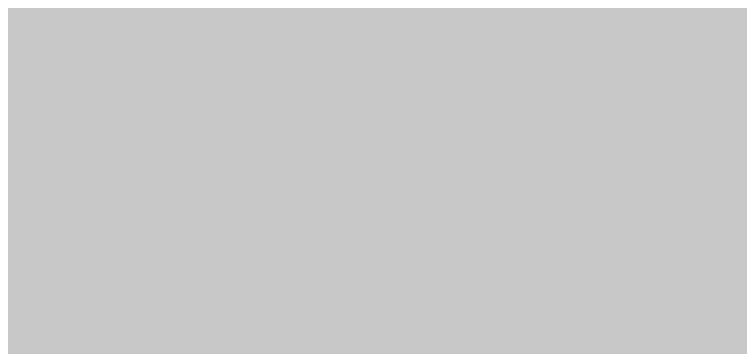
# Paper-space layout '03 3D Building and Roof' of a CAD drawing. Header units: millimetres. Extents: x 5 to 415, y 5 to 292.
# Drawn here: x 202.66 to 211.64, y 240.92 to 245.03 of the extents above; entities that cross this region are included whole.
import ezdxf

# ---------------------------------------------------------------- set-up
doc = ezdxf.new("R2010")
doc.units = ezdxf.units.MM
doc.layers.add('IMAGES', color=7, linetype='Continuous')

# ---------------------------------------------------------------- blocks, each defined once
blk = doc.blocks.new('SHEET_03')
at = {"layer": 'IMAGES', "color": 7}
for points in [[(161.1693, 245), (220.1583, 245), (161.1693, 245.1667), (220.1583, 245.1667)], [(161.5026, 244.8333), (219.9917, 244.8333), (161.5026, 245), (219.9917, 245)], [(161.8359, 244.6667), (219.9917, 244.6667), (161.8359, 244.8333), (219.9917, 244.8333)], [(162.1692, 244.5), (219.4918, 244.5), (162.1692, 244.6667), (219.4918, 244.6667)], [(162.6691, 244.3333), (218.9919, 244.3333), (162.6691, 244.5), (218.9919, 244.5)], [(163.0023, 244.1667), (218.6586, 244.1667), (163.0023, 244.3333), (218.6586, 244.3333)], [(163.169, 244), (218.492, 244), (163.169, 244.1667), (218.492, 244.1667)], [(163.6689, 243.8333), (218.1587, 243.8333), (163.6689, 244), (218.1587, 244)], [(164.0021, 243.6667), (217.3255, 243.6667), (164.0021, 243.8333), (217.3255, 243.8333)], [(164.3354, 243.5), (217.1589, 243.5), (164.3354, 243.6667), (217.1589, 243.6667)], [(164.6687, 243.3333), (216.8256, 243.3333), (164.6687, 243.5), (216.8256, 243.5)], [(165.002, 243.1667), (216.4924, 243.1667), (165.002, 243.3333), (216.4924, 243.3333)], [(165.3352, 243), (215.9924, 243), (165.3352, 243.1667), (215.9924, 243.1667)], [(165.6685, 242.8333), (215.8258, 242.8333), (165.6685, 243), (215.8258, 243)], [(166.0018, 242.6667), (215.1593, 242.6667), (166.0018, 242.8333), (215.1593, 242.8333)], [(166.335, 242.5), (215.1593, 242.5), (166.335, 242.6667), (215.1593, 242.6667)], [(166.6683, 242.3333), (214.826, 242.3333), (166.6683, 242.5), (214.826, 242.5)], [(167.0016, 242.1667), (214.1595, 242.1667), (167.0016, 242.3333), (214.1595, 242.3333)], [(167.3349, 242), (213.8262, 242), (167.3349, 242.1667), (213.8262, 242.1667)], [(167.6681, 241.8333), (213.6595, 241.8333), (167.6681, 242), (213.6595, 242)], [(168.0014, 241.6667), (213.1596, 241.6667), (168.0014, 241.8333), (213.1596, 241.8333)], [(168.3347, 241.5), (212.8264, 241.5), (168.3347, 241.6667), (212.8264, 241.6667)], [(168.6679, 241.3333), (212.6597, 241.3333), (168.6679, 241.5), (212.6597, 241.5)], [(169.0012, 241.1667), (212.4931, 241.1667), (169.0012, 241.3333), (212.4931, 241.3333)], [(169.5011, 241), (212.1598, 241), (169.5011, 241.1667), (212.1598, 241.1667)], [(169.6678, 240.8333), (211.8266, 240.8333), (169.6678, 241), (211.8266, 241)]]:
    blk.add_solid(points, dxfattribs=at)

psp = doc.layouts.new('03 3D Building and Roof')

# ---------------------------------------------------------------- block references
psp.add_blockref('SHEET_03', (0, 0))

doc.saveas('drawing.dxf')
